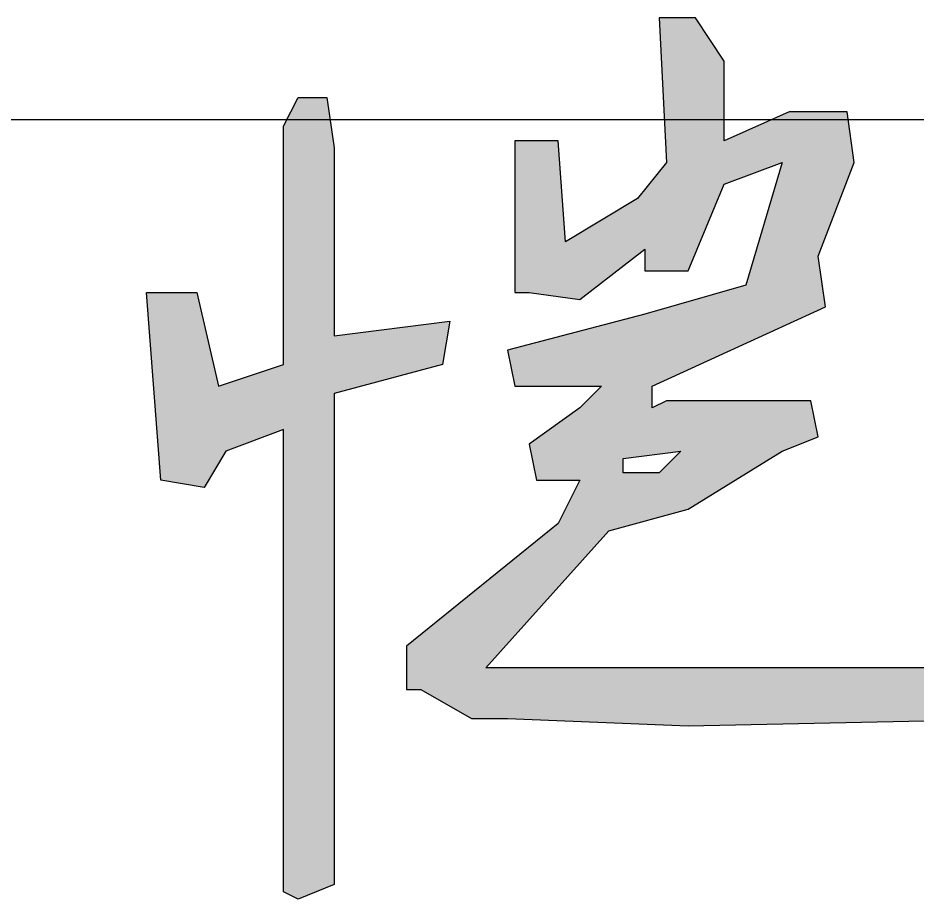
# Model space of a CAD drawing. Extents: x -446699 to 757189, y -606167 to -103070.
# Drawn here: x -81980 to -80524, y -366439 to -365011 of the extents above; entities that cross this region are included whole.
import ezdxf

# ---------------------------------------------------------------- set-up
doc = ezdxf.new("R2010")
doc.units = 0
doc.header["$LTSCALE"] = 1000
doc.header["$MEASUREMENT"] = 0
doc.layers.add('14', color=14, linetype='Continuous')
doc.layers.add('RAS2DXF', color=7, linetype='Continuous')

# ---------------------------------------------------------------- blocks, each defined once
blk = doc.blocks.new('YHYHHRR')
at = {"linetype": 'Continuous'}
h = blk.add_hatch(color=4, dxfattribs=at)
h.dxf.hatch_style = 1
h.paths.add_polyline_path([(265627.83, 470109.72), (265627.83, 470086.32), (265674.63, 470086.32), (265713.63, 470179.92), (265776.03, 470203.32), (265737.03, 470070.72), (265627.83, 470039.52), (265479.63, 470000.52), (265487.43, 469961.52), (265581.03, 469961.52), (265557.63, 469938.12), (265503.03, 469899.12), (265510.83, 469860.12), (265557.63, 469860.12), (265534.23, 469813.32), (265370.43, 469680.72), (265370.43, 469633.92), (265386.03, 469633.92), (265440.63, 469602.72), (265479.63, 469602.72), (265674.63, 469594.92), (266049.03, 469602.72), (266205.03, 469696.32), (266259.63, 469750.92), (266290.83, 469821.12), (266283.03, 469977.12), (266267.43, 469961.52), (266259.63, 469945.92), (266251.83, 469906.92), (266244.03, 469875.72), (266205.03, 469774.32), (266134.83, 469711.92), (265994.43, 469657.32), (265456.23, 469657.32), (265588.83, 469805.52), (265674.63, 469828.92), (265776.03, 469891.32), (265815.03, 469906.92), (265807.23, 469945.92), (265651.23, 469945.92), (265635.63, 469938.12), (265635.63, 469961.52), (265822.83, 470047.32), (265815.03, 470101.92), (265854.03, 470203.32), (265846.23, 470257.92), (265783.83, 470257.92), (265713.63, 470226.72), (265713.63, 470312.52), (265682.43, 470359.32), (265643.43, 470359.32), (265651.23, 470203.32), (265620.03, 470164.32), (265542.03, 470117.52), (265534.23, 470226.72), (265487.43, 470226.72), (265487.43, 470062.92), (265503.03, 470062.92), (265557.63, 470055.12)])
h.paths.add_polyline_path([(265604.43, 469883.52), (265666.83, 469891.32), (265643.43, 469867.92), (265604.43, 469867.92)], flags=16)
h = blk.add_hatch(color=4, dxfattribs=at)
h.dxf.hatch_style = 1
h.paths.add_polyline_path([(265292.43, 469953.72), (265409.43, 469984.92), (265417.23, 470031.72), (265292.43, 470016.12), (265292.43, 470218.92), (265284.63, 470273.52), (265253.43, 470273.52), (265237.83, 470242.32), (265237.83, 469984.92), (265167.63, 469961.52), (265144.23, 470062.92), (265089.63, 470062.92), (265105.23, 469860.12), (265152.03, 469852.32), (265175.43, 469891.32), (265237.83, 469914.72), (265237.83, 469415.52), (265253.43, 469407.72), (265292.43, 469423.32), (265292.43, 469462.32)])
at = {"layer": '14', "color": 14}
blk.add_line((256880.6, 470249.55), (266880.6, 470249.55), dxfattribs=at)
at = {"layer": 'RAS2DXF', "color": 0}
for points in [[(265994.43, 469657.32, -37267.24), (265456.23, 469657.32, -37267.24), (265588.83, 469805.52, -37267.24), (265674.63, 469828.92, -37267.24), (265776.03, 469891.32, -37267.24), (265815.03, 469906.92, -37267.24), (265807.23, 469945.92, -37267.24), (265651.23, 469945.92, -37267.24), (265635.63, 469938.12, -37267.24), (265635.63, 469961.52, -37267.24), (265822.83, 470047.32, -37267.24), (265815.03, 470101.92, -37267.24), (265854.03, 470203.32, -37267.24), (265846.23, 470257.92, -37267.24), (265783.83, 470257.92, -37267.24), (265713.63, 470226.72, -37267.24), (265713.63, 470312.52, -37267.24), (265682.43, 470359.32, -37267.24), (265643.43, 470359.32, -37267.24), (265651.23, 470203.32, -37267.24), (265620.03, 470164.32, -37267.24), (265542.03, 470117.52, -37267.24), (265534.23, 470226.72, -37267.24), (265487.43, 470226.72, -37267.24), (265487.43, 470062.92, -37267.24), (265503.03, 470062.92, -37267.24), (265557.63, 470055.12, -37267.24), (265627.83, 470109.72, -37267.24), (265627.83, 470086.32, -37267.24), (265674.63, 470086.32, -37267.24), (265713.63, 470179.92, -37267.24), (265776.03, 470203.32, -37267.24), (265737.03, 470070.72, -37267.24), (265627.83, 470039.52, -37267.24), (265479.63, 470000.52, -37267.24), (265487.43, 469961.52, -37267.24), (265581.03, 469961.52, -37267.24), (265557.63, 469938.12, -37267.24), (265503.03, 469899.12, -37267.24), (265510.83, 469860.12, -37267.24), (265557.63, 469860.12, -37267.24), (265534.23, 469813.32, -37267.24), (265370.43, 469680.72, -37267.24), (265370.43, 469633.92, -37267.24), (265386.03, 469633.92, -37267.24), (265440.63, 469602.72, -37267.24), (265479.63, 469602.72, -37267.24), (265674.63, 469594.92, -37267.24), (266049.03, 469602.72, -37267.24)], [(265253.43, 469407.72, -37267.24), (265237.83, 469415.52, -37267.24), (265237.83, 469914.72, -37267.24), (265175.43, 469891.32, -37267.24), (265152.03, 469852.32, -37267.24), (265105.23, 469860.12, -37267.24), (265089.63, 470062.92, -37267.24), (265144.23, 470062.92, -37267.24), (265167.63, 469961.52, -37267.24), (265237.83, 469984.92, -37267.24), (265237.83, 470242.32, -37267.24), (265253.43, 470273.52, -37267.24), (265284.63, 470273.52, -37267.24), (265292.43, 470218.92, -37267.24), (265292.43, 470016.12, -37267.24), (265417.23, 470031.72, -37267.24), (265409.43, 469984.92, -37267.24), (265292.43, 469953.72, -37267.24), (265292.43, 469462.32, -37267.24), (265292.43, 469423.32, -37267.24), (265253.43, 469407.72, -37267.24)], [(265604.43, 469867.92, -37267.24), (265604.43, 469883.52, -37267.24), (265666.83, 469891.32, -37267.24), (265643.43, 469867.92, -37267.24), (265604.43, 469867.92, -37267.24)]]:
    blk.add_polyline3d(points, dxfattribs=at)

msp = doc.modelspace()

# ---------------------------------------------------------------- block references
at = {"xscale": 1.5, "yscale": 1.5, "zscale": 1.5}
msp.add_blockref('YHYHHRR', (-479406.5, -1070550.3), dxfattribs=at)

doc.saveas('drawing.dxf')
